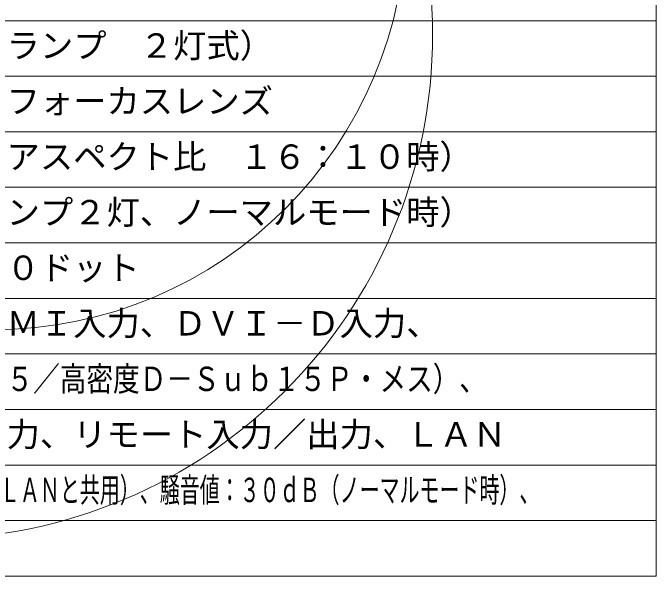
# Model space of a CAD drawing. Units: millimetres, scale not verified. Extents: x -72 to 62, y -56 to 145.
# Drawn here: x 4.3 to 62.2, y -56.5 to -5.8 of the extents above; entities that cross this region are included whole.
import ezdxf
from ezdxf.enums import TextEntityAlignment as Align

# ---------------------------------------------------------------- set-up
doc = ezdxf.new("R2010")
doc.units = ezdxf.units.MM
doc.header["$LTSCALE"] = 0.125
doc.layers.add('0-1_MOJI1', color=7, linetype='Continuous')
doc.layers.add('0-2_WAKU', color=1, linetype='Continuous', lineweight=18)
doc.layers.add('0-5_GAIKEI', color=1, linetype='Continuous', lineweight=18)
doc.styles.add('ＭＳ ゴシック', font='')
doc.styles.get('ＭＳ ゴシック').set_extended_font_data('MS Gothic')

msp = doc.modelspace()

# ---------------------------------------------------------------- linework, layer by layer
at = {"layer": '0-2_WAKU', "color": 4}
for p, q in [((62.2049, -56.4996), (62.2049, 3.5004)), ((-62.7951, -56.4996), (62.2049, -56.4996))]:
    msp.add_line(p, q, dxfattribs=at)
at = {"layer": '0-2_WAKU'}
for p, q in [((-62.7951, -6.4996), (62.2049, -6.4996)), ((-62.7951, -11.4996), (62.2049, -11.4996)), ((-62.7951, -16.4996), (62.2049, -16.4996)), ((-62.7951, -21.4996), (62.2049, -21.4996)), ((-62.7951, -26.4996), (62.2049, -26.4996)), ((-62.7951, -31.4996), (62.2049, -31.4996)), ((-62.7951, -36.4996), (62.2049, -36.4996)), ((-62.7951, -41.4996), (62.2049, -41.4996)), ((-62.7951, -46.4996), (62.2049, -46.4996)), ((-62.7951, -51.4996), (62.2049, -51.4996))]:
    msp.add_line(p, q, dxfattribs=at)
at = {"layer": '0-5_GAIKEI'}
for centre, radius in [((2.493, 2.9022), 37.2143), ((-3.3735, -7.7045), 45.4484)]:
    msp.add_circle(centre, radius, dxfattribs=at)

# ---------------------------------------------------------------- texts
at = {"layer": '0-1_MOJI1', "style": 'ＭＳ ゴシック'}
for s, p in [('３１０Ｗ（ＵＨＭランプ\u3000２灯式）', (-20.2951, -10.4996)), ('電動ズーム・電動フォーカスレンズ', (-20.2951, -15.4996)), ('５０～６００型（アスペクト比\u3000１６：１０時）', (-20.2951, -20.4996)), ('７０００ｌｍ（ランプ２灯、ノーマルモード時）', (-20.2951, -25.4996)), ('１９２０×１２００ドット', (-20.2951, -30.4996)), ('ＳＤＩ入力、ＨＤＭＩ入力、ＤＶＩ－Ｄ入力、', (-20.2951, -35.4996)), ('シリアル入力／出力、リモート入力／出力、ＬＡＮ', (-20.2951, -45.4996))]:
    msp.add_text(s, height=2.199, dxfattribs=at).set_placement(p, align=Align.BOTTOM_LEFT)
for s, width, p in [('ＲＧＢ入力（ＢＮＣ×５／高密度Ｄ－Ｓｕｂ１５Ｐ・メス）、', 0.8, (-20.2951, -40.4996)), ('ＤＩＧＩＴＡＬ\u3000ＬＩＮＫ（ＬＡＮと共用）、騒音値：３０ｄＢ（ノーマルモード時）、', 0.6, (-20.2951, -50.4996))]:
    msp.add_text(s, height=2.199, dxfattribs=dict(at, width=width)).set_placement(p, align=Align.BOTTOM_LEFT)

doc.saveas('drawing.dxf')
